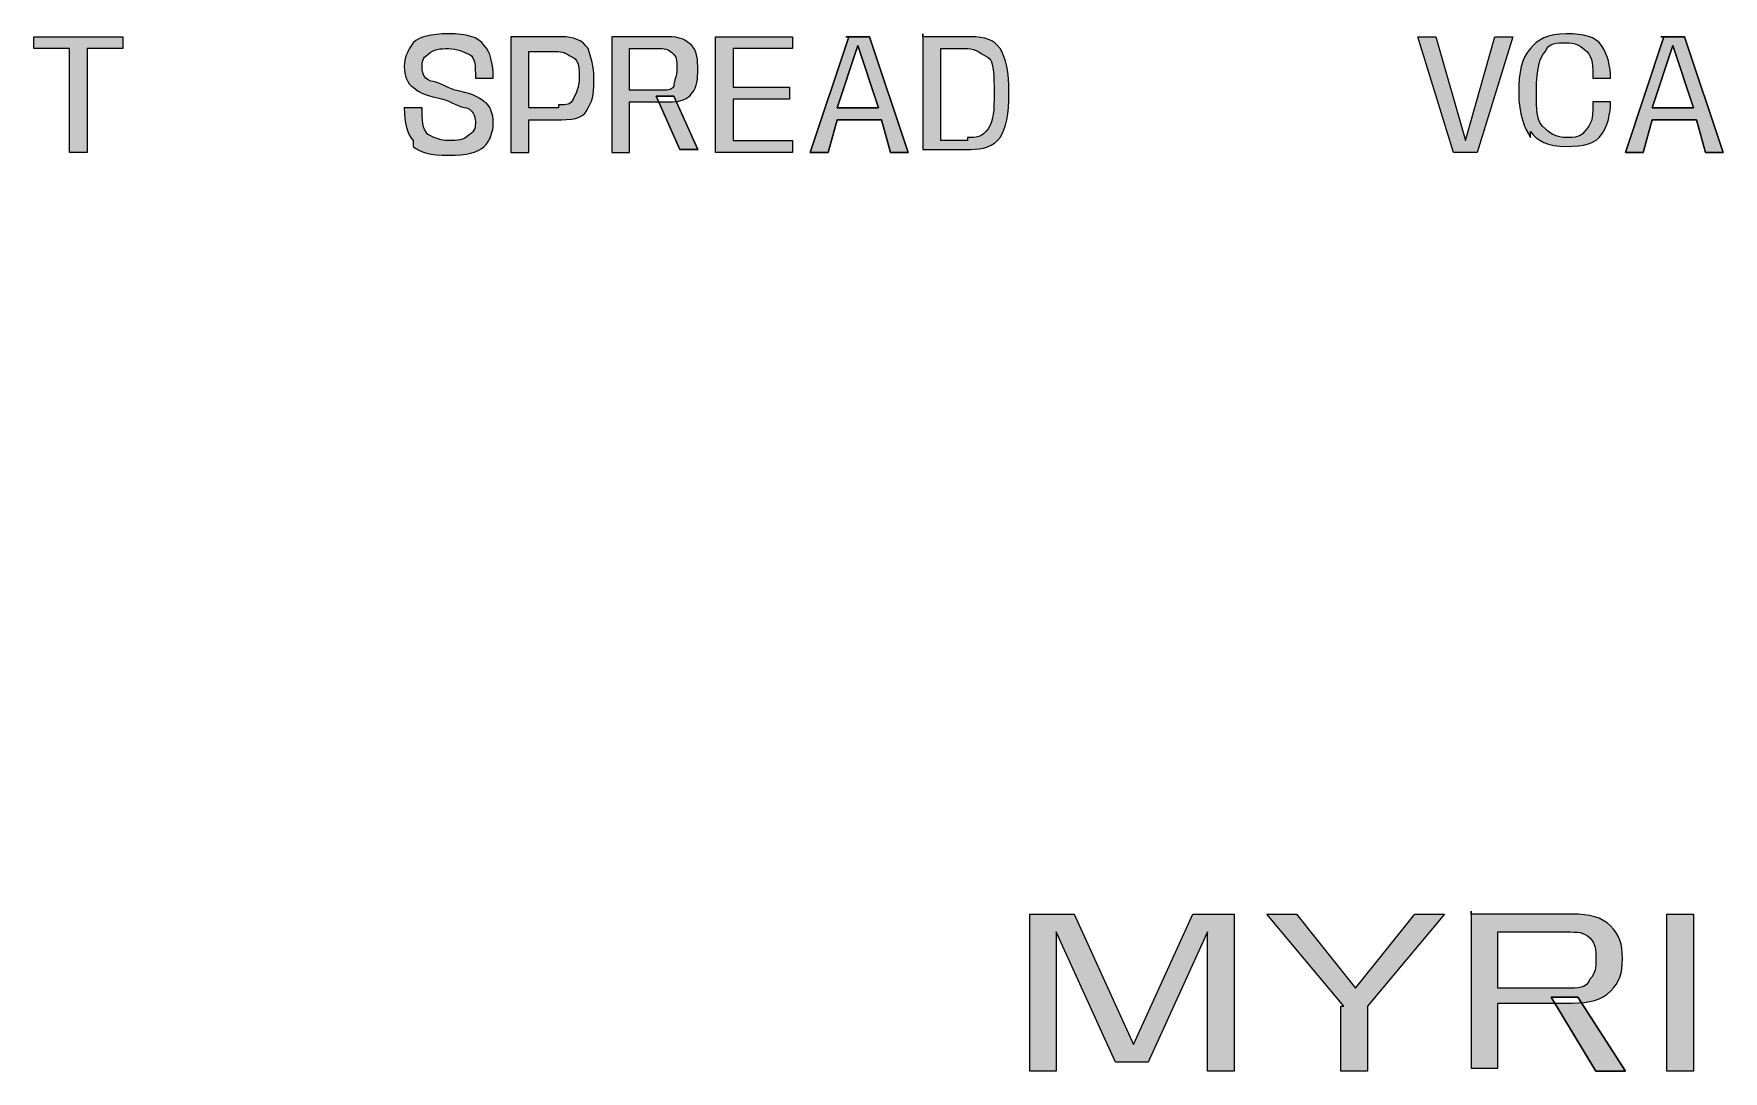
# Model space of a CAD drawing. Header units: millimetres. Extents: x 138 to 215, y 117 to 238.
# Drawn here: x 158.14 to 178.25, y 116.69 to 129.04 of the extents above; entities that cross this region are included whole.
import ezdxf

# ---------------------------------------------------------------- set-up
doc = ezdxf.new("R2010")
doc.units = ezdxf.units.MM
doc.header["$MEASUREMENT"] = 0
doc.layers.add('pink', color=7, linetype='Continuous', lineweight=0)

msp = doc.modelspace()

# ---------------------------------------------------------------- hatches: boundary and pattern name
at = {"layer": 'pink', "true_color": 0xf4a7b0, "transparency": 33554687}
h = msp.add_hatch(color=231, dxfattribs=at)
h.dxf.hatch_style = 2
h.paths.add_polyline_path([(158.565, 128.861), (158.141, 128.861), (158.141, 129.002), (159.2, 129.002), (159.2, 128.861), (158.776, 128.861), (158.776, 127.626), (158.565, 127.626)])
h = msp.add_hatch(color=231, dxfattribs=at)
h.dxf.hatch_style = 2
edge = h.paths.add_edge_path()
edge.add_spline(control_points=[(162.657, 127.767), (162.586, 127.838), (162.551, 127.979), (162.551, 128.155), (162.551, 128.155), (162.763, 128.155), (162.763, 128.155), (162.763, 128.014), (162.763, 127.908), (162.833, 127.838), (162.904, 127.803), (162.975, 127.767), (163.08, 127.767), (163.186, 127.767), (163.257, 127.767), (163.327, 127.838), (163.398, 127.873), (163.398, 127.944), (163.398, 127.979), (163.398, 128.014), (163.398, 128.12), (163.292, 128.155), (163.221, 128.155), (163.116, 128.226), (163.01, 128.261), (162.833, 128.296), (162.728, 128.332), (162.657, 128.402), (162.586, 128.438), (162.551, 128.543), (162.551, 128.649), (162.551, 128.755), (162.586, 128.826), (162.657, 128.931), (162.728, 129.002), (162.869, 129.037), (163.08, 129.037), (163.292, 129.037), (163.433, 129.002), (163.504, 128.896), (163.574, 128.826), (163.61, 128.685), (163.61, 128.508), (163.61, 128.508), (163.398, 128.508), (163.398, 128.508), (163.398, 128.649), (163.398, 128.755), (163.327, 128.79), (163.257, 128.826), (163.186, 128.861), (163.08, 128.861), (162.975, 128.861), (162.904, 128.861), (162.833, 128.79), (162.763, 128.755), (162.763, 128.685), (162.763, 128.649), (162.763, 128.614), (162.763, 128.508), (162.869, 128.473), (162.939, 128.473), (163.045, 128.402), (163.151, 128.367), (163.327, 128.332), (163.433, 128.296), (163.504, 128.226), (163.574, 128.191), (163.61, 128.085), (163.61, 127.979), (163.61, 127.873), (163.574, 127.767), (163.504, 127.697), (163.433, 127.626), (163.292, 127.591), (163.08, 127.591), (162.869, 127.591), (162.728, 127.626), (162.657, 127.697), (162.657, 127.697), (162.657, 127.767), (162.657, 127.767)], knot_values=[0, 0, 0, 0, 1, 1, 1, 2, 2, 2, 3, 3, 3, 4, 4, 4, 5, 5, 5, 6, 6, 6, 7, 7, 7, 8, 8, 8, 9, 9, 9, 10, 10, 10, 11, 11, 11, 12, 12, 12, 13, 13, 13, 14, 14, 14, 15, 15, 15, 16, 16, 16, 17, 17, 17, 18, 18, 18, 19, 19, 19, 20, 20, 20, 21, 21, 21, 22, 22, 22, 23, 23, 23, 24, 24, 24, 25, 25, 25, 26, 26, 26, 27, 27, 27, 27], degree=3, periodic=0)
h = msp.add_hatch(color=231, dxfattribs=at)
h.dxf.hatch_style = 2
edge = h.paths.add_edge_path()
edge.add_spline(control_points=[(164.386, 128.191), (164.491, 128.191), (164.527, 128.191), (164.562, 128.261), (164.597, 128.332), (164.633, 128.402), (164.633, 128.508), (164.633, 128.614), (164.633, 128.72), (164.562, 128.755), (164.491, 128.79), (164.456, 128.826), (164.386, 128.826), (164.386, 128.826), (164.033, 128.826), (164.033, 128.826), (164.033, 128.826), (164.033, 128.155), (164.033, 128.155), (164.033, 128.155), (164.386, 128.155), (164.386, 128.155), (164.386, 128.155), (164.386, 128.191), (164.386, 128.191), (164.386, 128.191), (164.386, 128.191), (164.386, 128.191)], knot_values=[0, 0, 0, 0, 1, 1, 1, 2, 2, 2, 3, 3, 3, 4, 4, 4, 5, 5, 5, 6, 6, 6, 7, 7, 7, 8, 8, 8, 9, 9, 9, 9], degree=3, periodic=0)
edge = h.paths.add_edge_path()
edge.add_spline(control_points=[(163.821, 129.002), (163.821, 129.002), (164.421, 129.002), (164.421, 129.002), (164.562, 129.002), (164.668, 128.967), (164.738, 128.861), (164.774, 128.755), (164.809, 128.649), (164.809, 128.508), (164.809, 128.367), (164.809, 128.261), (164.738, 128.155), (164.703, 128.05), (164.597, 128.014), (164.421, 128.014), (164.421, 128.014), (164.033, 128.014), (164.033, 128.014), (164.033, 128.014), (164.033, 127.626), (164.033, 127.626), (164.033, 127.626), (163.821, 127.626), (163.821, 127.626), (163.821, 127.626), (163.821, 129.002), (163.821, 129.002)], knot_values=[0, 0, 0, 0, 1, 1, 1, 2, 2, 2, 3, 3, 3, 4, 4, 4, 5, 5, 5, 6, 6, 6, 7, 7, 7, 8, 8, 8, 9, 9, 9, 9], degree=3, periodic=0)
edge.add_line((163.821, 129.002), (163.821, 129.002))
h = msp.add_hatch(color=231, dxfattribs=at)
h.dxf.hatch_style = 2
edge = h.paths.add_edge_path()
edge.add_spline(control_points=[(165.55, 128.296), (165.55, 128.296), (165.761, 128.296), (165.761, 128.296), (165.761, 128.296), (166.044, 127.661), (166.044, 127.661), (166.044, 127.661), (165.832, 127.661), (165.832, 127.661), (165.832, 127.661), (165.55, 128.296), (165.55, 128.296), (165.55, 128.296), (165.55, 128.296), (165.55, 128.296)], knot_values=[0, 0, 0, 0, 1, 1, 1, 2, 2, 2, 3, 3, 3, 4, 4, 4, 5, 5, 5, 5], degree=3, periodic=0)
edge = h.paths.add_edge_path()
edge.add_spline(control_points=[(165.62, 128.367), (165.691, 128.367), (165.761, 128.367), (165.761, 128.438), (165.761, 128.473), (165.797, 128.543), (165.797, 128.614), (165.797, 128.685), (165.797, 128.755), (165.761, 128.79), (165.726, 128.826), (165.691, 128.861), (165.62, 128.861), (165.62, 128.861), (165.232, 128.861), (165.232, 128.861), (165.232, 128.861), (165.232, 128.367), (165.232, 128.367), (165.232, 128.367), (165.62, 128.367), (165.62, 128.367), (165.62, 128.367), (165.62, 128.367), (165.62, 128.367), (165.62, 128.367), (165.62, 128.367), (165.62, 128.367)], knot_values=[0, 0, 0, 0, 1, 1, 1, 2, 2, 2, 3, 3, 3, 4, 4, 4, 5, 5, 5, 6, 6, 6, 7, 7, 7, 8, 8, 8, 9, 9, 9, 9], degree=3, periodic=0)
edge.add_line((165.62, 128.367), (165.62, 128.367))
edge = h.paths.add_edge_path()
edge.add_spline(control_points=[(165.021, 129.002), (165.021, 129.002), (165.691, 129.002), (165.691, 129.002), (165.832, 129.002), (165.903, 128.967), (165.973, 128.896), (166.044, 128.826), (166.044, 128.72), (166.044, 128.614), (166.044, 128.508), (166.044, 128.402), (165.973, 128.332), (165.938, 128.261), (165.832, 128.226), (165.691, 128.226), (165.691, 128.226), (165.232, 128.226), (165.232, 128.226), (165.232, 128.226), (165.232, 127.626), (165.232, 127.626), (165.232, 127.626), (165.021, 127.626), (165.021, 127.626), (165.021, 127.626), (165.021, 129.002), (165.021, 129.002), (165.021, 129.002), (165.021, 129.002), (165.021, 129.002)], knot_values=[0, 0, 0, 0, 1, 1, 1, 2, 2, 2, 3, 3, 3, 4, 4, 4, 5, 5, 5, 6, 6, 6, 7, 7, 7, 8, 8, 8, 9, 9, 9, 10, 10, 10, 10], degree=3, periodic=0)
edge.add_line((165.021, 129.002), (165.021, 129.002))
h = msp.add_hatch(color=231, dxfattribs=at)
h.dxf.hatch_style = 2
h.paths.add_polyline_path([(166.255, 129.002), (167.173, 129.002), (167.173, 128.861), (166.467, 128.861), (166.467, 128.402), (167.137, 128.402), (167.137, 128.261), (166.467, 128.261), (166.467, 127.767), (167.173, 127.767), (167.173, 127.626), (166.255, 127.626), (166.255, 129.002)])
h = msp.add_hatch(color=231, dxfattribs=at)
h.dxf.hatch_style = 2
edge = h.paths.add_edge_path()
edge.add_spline(control_points=[(168.196, 128.155), (168.196, 128.155), (167.949, 128.896), (167.949, 128.896), (167.949, 128.896), (167.949, 128.896), (167.949, 128.896), (167.949, 128.896), (167.702, 128.155), (167.702, 128.155), (167.702, 128.155), (168.16, 128.155), (168.16, 128.155), (168.16, 128.155), (168.196, 128.155), (168.196, 128.155), (168.196, 128.155), (168.196, 128.155), (168.196, 128.155)], knot_values=[0, 0, 0, 0, 1, 1, 1, 2, 2, 2, 3, 3, 3, 4, 4, 4, 5, 5, 5, 6, 6, 6, 6], degree=3, periodic=0)
edge = h.paths.add_edge_path()
edge.add_spline(control_points=[(167.808, 129.002), (167.808, 129.002), (168.09, 129.002), (168.09, 129.002), (168.09, 129.002), (168.548, 127.626), (168.548, 127.626), (168.548, 127.626), (168.337, 127.626), (168.337, 127.626), (168.337, 127.626), (168.231, 128.014), (168.231, 128.014), (168.231, 128.014), (167.702, 128.014), (167.702, 128.014), (167.702, 128.014), (167.596, 127.626), (167.596, 127.626), (167.596, 127.626), (167.384, 127.626), (167.384, 127.626), (167.384, 127.626), (167.843, 129.002), (167.843, 129.002), (167.843, 129.002), (167.808, 129.002), (167.808, 129.002)], knot_values=[0, 0, 0, 0, 1, 1, 1, 2, 2, 2, 3, 3, 3, 4, 4, 4, 5, 5, 5, 6, 6, 6, 7, 7, 7, 8, 8, 8, 9, 9, 9, 9], degree=3, periodic=0)
edge.add_line((167.808, 129.002), (167.808, 129.002))
h = msp.add_hatch(color=231, dxfattribs=at)
h.dxf.hatch_style = 2
edge = h.paths.add_edge_path()
edge.add_spline(control_points=[(169.254, 127.803), (169.36, 127.803), (169.43, 127.803), (169.501, 127.908), (169.571, 128.014), (169.571, 128.12), (169.571, 128.332), (169.571, 128.543), (169.571, 128.72), (169.501, 128.755), (169.43, 128.79), (169.36, 128.861), (169.254, 128.861), (169.254, 128.861), (168.936, 128.861), (168.936, 128.861), (168.936, 128.861), (168.936, 127.767), (168.936, 127.767), (168.936, 127.767), (169.254, 127.767), (169.254, 127.767), (169.254, 127.767), (169.254, 127.803), (169.254, 127.803), (169.254, 127.803), (169.254, 127.803), (169.254, 127.803)], knot_values=[0, 0, 0, 0, 1, 1, 1, 2, 2, 2, 3, 3, 3, 4, 4, 4, 5, 5, 5, 6, 6, 6, 7, 7, 7, 8, 8, 8, 9, 9, 9, 9], degree=3, periodic=0)
edge = h.paths.add_edge_path()
edge.add_spline(control_points=[(168.725, 129.002), (168.725, 129.002), (169.289, 129.002), (169.289, 129.002), (169.466, 129.002), (169.571, 128.967), (169.642, 128.861), (169.713, 128.755), (169.748, 128.579), (169.748, 128.332), (169.748, 128.085), (169.713, 127.908), (169.642, 127.803), (169.571, 127.697), (169.43, 127.661), (169.289, 127.661), (169.289, 127.661), (168.725, 127.661), (168.725, 127.661), (168.725, 127.661), (168.725, 129.037), (168.725, 129.037), (168.725, 129.037), (168.725, 129.002), (168.725, 129.002)], knot_values=[0, 0, 0, 0, 1, 1, 1, 2, 2, 2, 3, 3, 3, 4, 4, 4, 5, 5, 5, 6, 6, 6, 7, 7, 7, 8, 8, 8, 8], degree=3, periodic=0)
edge.add_line((168.725, 129.002), (168.725, 129.002))
h = msp.add_hatch(color=231, dxfattribs=at)
h.dxf.hatch_style = 2
h.paths.add_polyline_path([(174.616, 129.002), (174.828, 129.002), (175.181, 127.767), (175.533, 129.002), (175.745, 129.002), (175.322, 127.626), (175.04, 127.626)])
h = msp.add_hatch(color=231, dxfattribs=at)
h.dxf.hatch_style = 2
edge = h.paths.add_edge_path()
edge.add_spline(control_points=[(175.957, 127.803), (175.886, 127.908), (175.816, 128.085), (175.816, 128.332), (175.816, 128.579), (175.851, 128.755), (175.957, 128.861), (176.027, 128.967), (176.168, 129.037), (176.38, 129.037), (176.592, 129.037), (176.733, 129.002), (176.803, 128.896), (176.874, 128.79), (176.909, 128.649), (176.909, 128.508), (176.909, 128.508), (176.698, 128.508), (176.698, 128.508), (176.698, 128.649), (176.698, 128.755), (176.627, 128.826), (176.556, 128.896), (176.486, 128.931), (176.38, 128.931), (176.274, 128.931), (176.168, 128.931), (176.133, 128.826), (176.063, 128.755), (176.027, 128.614), (176.027, 128.367), (176.027, 128.12), (176.027, 127.979), (176.133, 127.908), (176.204, 127.838), (176.274, 127.803), (176.38, 127.803), (176.486, 127.803), (176.556, 127.803), (176.627, 127.908), (176.698, 127.979), (176.698, 128.085), (176.698, 128.226), (176.698, 128.226), (176.909, 128.226), (176.909, 128.226), (176.909, 128.085), (176.874, 127.944), (176.803, 127.838), (176.733, 127.732), (176.592, 127.697), (176.38, 127.697), (176.168, 127.697), (176.027, 127.767), (175.957, 127.873), (175.957, 127.873), (175.957, 127.803), (175.957, 127.803)], knot_values=[0, 0, 0, 0, 1, 1, 1, 2, 2, 2, 3, 3, 3, 4, 4, 4, 5, 5, 5, 6, 6, 6, 7, 7, 7, 8, 8, 8, 9, 9, 9, 10, 10, 10, 11, 11, 11, 12, 12, 12, 13, 13, 13, 14, 14, 14, 15, 15, 15, 16, 16, 16, 17, 17, 17, 18, 18, 18, 19, 19, 19, 19], degree=3, periodic=0)
h = msp.add_hatch(color=231, dxfattribs=at)
h.dxf.hatch_style = 2
edge = h.paths.add_edge_path()
edge.add_spline(control_points=[(177.897, 128.155), (177.897, 128.155), (177.65, 128.896), (177.65, 128.896), (177.65, 128.896), (177.65, 128.896), (177.65, 128.896), (177.65, 128.896), (177.403, 128.155), (177.403, 128.155), (177.403, 128.155), (177.862, 128.155), (177.862, 128.155), (177.862, 128.155), (177.897, 128.155), (177.897, 128.155), (177.897, 128.155), (177.897, 128.155), (177.897, 128.155)], knot_values=[0, 0, 0, 0, 1, 1, 1, 2, 2, 2, 3, 3, 3, 4, 4, 4, 5, 5, 5, 6, 6, 6, 6], degree=3, periodic=0)
edge = h.paths.add_edge_path()
edge.add_spline(control_points=[(177.509, 129.002), (177.509, 129.002), (177.791, 129.002), (177.791, 129.002), (177.791, 129.002), (178.25, 127.626), (178.25, 127.626), (178.25, 127.626), (178.038, 127.626), (178.038, 127.626), (178.038, 127.626), (177.932, 128.014), (177.932, 128.014), (177.932, 128.014), (177.403, 128.014), (177.403, 128.014), (177.403, 128.014), (177.297, 127.626), (177.297, 127.626), (177.297, 127.626), (177.086, 127.626), (177.086, 127.626), (177.086, 127.626), (177.544, 129.002), (177.544, 129.002), (177.544, 129.002), (177.509, 129.002), (177.509, 129.002)], knot_values=[0, 0, 0, 0, 1, 1, 1, 2, 2, 2, 3, 3, 3, 4, 4, 4, 5, 5, 5, 6, 6, 6, 7, 7, 7, 8, 8, 8, 9, 9, 9, 9], degree=3, periodic=0)
edge.add_line((177.509, 129.002), (177.509, 129.002))
h = msp.add_hatch(color=231, dxfattribs=at)
h.dxf.hatch_style = 2
h.paths.add_polyline_path([(170.03, 118.56), (170.524, 118.56), (171.23, 117.008), (171.935, 118.56), (172.429, 118.56), (172.429, 116.69), (172.111, 116.69), (172.111, 118.348), (171.406, 116.796), (171.018, 116.796), (170.312, 118.348), (170.312, 116.69), (169.995, 116.69), (169.995, 118.56)])
h = msp.add_hatch(color=231, dxfattribs=at)
h.dxf.hatch_style = 2
h.paths.add_polyline_path([(173.734, 117.466), (172.817, 118.56), (173.17, 118.56), (173.875, 117.678), (174.581, 118.56), (174.934, 118.56), (174.016, 117.466), (174.016, 116.69), (173.699, 116.69), (173.699, 117.466)])
h = msp.add_hatch(color=231, dxfattribs=at)
h.dxf.hatch_style = 2
edge = h.paths.add_edge_path()
edge.add_spline(control_points=[(176.204, 117.572), (176.204, 117.572), (176.521, 117.572), (176.521, 117.572), (176.521, 117.572), (177.086, 116.69), (177.086, 116.69), (177.086, 116.69), (176.733, 116.69), (176.733, 116.69), (176.733, 116.69), (176.204, 117.572), (176.204, 117.572), (176.204, 117.572), (176.204, 117.572), (176.204, 117.572)], knot_values=[0, 0, 0, 0, 1, 1, 1, 2, 2, 2, 3, 3, 3, 4, 4, 4, 5, 5, 5, 5], degree=3, periodic=0)
edge = h.paths.add_edge_path()
edge.add_spline(control_points=[(176.38, 117.678), (176.521, 117.678), (176.627, 117.678), (176.662, 117.784), (176.733, 117.854), (176.733, 117.925), (176.733, 118.031), (176.733, 118.136), (176.733, 118.207), (176.662, 118.278), (176.592, 118.348), (176.521, 118.348), (176.38, 118.348), (176.38, 118.348), (175.569, 118.348), (175.569, 118.348), (175.569, 118.348), (175.569, 117.678), (175.569, 117.678), (175.569, 117.678), (176.38, 117.678), (176.38, 117.678), (176.38, 117.678), (176.38, 117.678), (176.38, 117.678), (176.38, 117.678), (176.38, 117.678), (176.38, 117.678)], knot_values=[0, 0, 0, 0, 1, 1, 1, 2, 2, 2, 3, 3, 3, 4, 4, 4, 5, 5, 5, 6, 6, 6, 7, 7, 7, 8, 8, 8, 9, 9, 9, 9], degree=3, periodic=0)
edge.add_line((176.38, 117.678), (176.38, 117.678))
edge = h.paths.add_edge_path()
edge.add_spline(control_points=[(175.251, 118.56), (175.251, 118.56), (176.451, 118.56), (176.451, 118.56), (176.662, 118.56), (176.803, 118.525), (176.909, 118.419), (177.015, 118.313), (177.05, 118.207), (177.05, 118.031), (177.05, 117.854), (177.015, 117.748), (176.909, 117.643), (176.803, 117.537), (176.662, 117.501), (176.451, 117.501), (176.451, 117.501), (175.569, 117.501), (175.569, 117.501), (175.569, 117.501), (175.569, 116.725), (175.569, 116.725), (175.569, 116.725), (175.251, 116.725), (175.251, 116.725), (175.251, 116.725), (175.251, 118.595), (175.251, 118.595), (175.251, 118.595), (175.251, 118.56), (175.251, 118.56)], knot_values=[0, 0, 0, 0, 1, 1, 1, 2, 2, 2, 3, 3, 3, 4, 4, 4, 5, 5, 5, 6, 6, 6, 7, 7, 7, 8, 8, 8, 9, 9, 9, 10, 10, 10, 10], degree=3, periodic=0)
edge.add_line((175.251, 118.56), (175.251, 118.56))
h = msp.add_hatch(color=231, dxfattribs=at)
h.dxf.hatch_style = 2
h.paths.add_polyline_path([(177.58, 118.56), (177.897, 118.56), (177.897, 116.69), (177.58, 116.69)])

# ---------------------------------------------------------------- linework, layer by layer
at = {"layer": 'pink', "color": 18, "lineweight": 0, "true_color": 0x000000}
for points in [[(158.565, 128.861), (158.141, 128.861), (158.141, 129.002), (159.2, 129.002), (159.2, 128.861), (158.776, 128.861), (158.776, 127.626), (158.565, 127.626)], [(158.565, 128.861), (158.141, 128.861), (158.141, 129.002), (159.2, 129.002), (159.2, 128.861), (158.776, 128.861), (158.776, 127.626), (158.565, 127.626)], [(166.255, 129.002), (167.173, 129.002), (167.173, 128.861), (166.467, 128.861), (166.467, 128.402), (167.137, 128.402), (167.137, 128.261), (166.467, 128.261), (166.467, 127.767), (167.173, 127.767), (167.173, 127.626), (166.255, 127.626), (166.255, 129.002)], [(166.255, 129.002), (167.173, 129.002), (167.173, 128.861), (166.467, 128.861), (166.467, 128.402), (167.137, 128.402), (167.137, 128.261), (166.467, 128.261), (166.467, 127.767), (167.173, 127.767), (167.173, 127.626), (166.255, 127.626), (166.255, 129.002)], [(167.808, 129.002), (168.09, 129.002), (168.548, 127.626), (168.337, 127.626), (168.231, 128.014), (167.702, 128.014), (167.596, 127.626), (167.384, 127.626), (167.843, 129.002)], [(167.808, 129.002), (168.09, 129.002), (168.548, 127.626), (168.337, 127.626), (168.231, 128.014), (167.702, 128.014), (167.596, 127.626), (167.384, 127.626), (167.843, 129.002)], [(168.196, 128.155), (167.949, 128.896), (167.949, 128.896), (167.702, 128.155), (168.16, 128.155)], [(168.196, 128.155), (167.949, 128.896), (167.949, 128.896), (167.702, 128.155), (168.16, 128.155)], [(174.616, 129.002), (174.828, 129.002), (175.181, 127.767), (175.181, 127.767), (175.533, 129.002), (175.745, 129.002), (175.322, 127.626), (175.04, 127.626)], [(174.616, 129.002), (174.828, 129.002), (175.181, 127.767), (175.181, 127.767), (175.533, 129.002), (175.745, 129.002), (175.322, 127.626), (175.04, 127.626)], [(177.509, 129.002), (177.791, 129.002), (178.25, 127.626), (178.038, 127.626), (177.932, 128.014), (177.403, 128.014), (177.297, 127.626), (177.086, 127.626), (177.544, 129.002)], [(177.509, 129.002), (177.791, 129.002), (178.25, 127.626), (178.038, 127.626), (177.932, 128.014), (177.403, 128.014), (177.297, 127.626), (177.086, 127.626), (177.544, 129.002)], [(177.897, 128.155), (177.65, 128.896), (177.65, 128.896), (177.403, 128.155), (177.862, 128.155)], [(177.897, 128.155), (177.65, 128.896), (177.65, 128.896), (177.403, 128.155), (177.862, 128.155)], [(165.55, 128.296), (165.761, 128.296), (166.044, 127.661), (165.832, 127.661)], [(165.55, 128.296), (165.761, 128.296), (166.044, 127.661), (165.832, 127.661)], [(170.03, 118.56), (170.524, 118.56), (171.23, 117.008), (171.23, 117.008), (171.935, 118.56), (172.429, 118.56), (172.429, 116.69), (172.111, 116.69), (172.111, 118.348), (172.111, 118.348), (171.406, 116.796), (171.018, 116.796), (170.312, 118.348), (170.312, 118.348), (170.312, 116.69), (169.995, 116.69), (169.995, 118.56)], [(170.03, 118.56), (170.524, 118.56), (171.23, 117.008), (171.23, 117.008), (171.935, 118.56), (172.429, 118.56), (172.429, 116.69), (172.111, 116.69), (172.111, 118.348), (172.111, 118.348), (171.406, 116.796), (171.018, 116.796), (170.312, 118.348), (170.312, 118.348), (170.312, 116.69), (169.995, 116.69), (169.995, 118.56)], [(173.734, 117.466), (172.817, 118.56), (173.17, 118.56), (173.875, 117.678), (173.875, 117.678), (174.581, 118.56), (174.934, 118.56), (174.016, 117.466), (174.016, 116.69), (173.699, 116.69), (173.699, 117.466)], [(173.734, 117.466), (172.817, 118.56), (173.17, 118.56), (173.875, 117.678), (173.875, 117.678), (174.581, 118.56), (174.934, 118.56), (174.016, 117.466), (174.016, 116.69), (173.699, 116.69), (173.699, 117.466)], [(177.58, 118.56), (177.897, 118.56), (177.897, 116.69), (177.58, 116.69)], [(177.58, 118.56), (177.897, 118.56), (177.897, 116.69), (177.58, 116.69)], [(176.204, 117.572), (176.521, 117.572), (177.086, 116.69), (176.733, 116.69)], [(176.204, 117.572), (176.521, 117.572), (177.086, 116.69), (176.733, 116.69)]]:
    msp.add_lwpolyline(points, close=True, dxfattribs=at)
at = {"layer": 'pink'}
for points in [[(158.565, 128.861), (158.141, 128.861), (158.141, 129.002), (159.2, 129.002), (159.2, 128.861), (158.776, 128.861), (158.776, 127.626), (158.565, 127.626)], [(166.255, 129.002), (167.173, 129.002), (167.173, 128.861), (166.467, 128.861), (166.467, 128.402), (167.137, 128.402), (167.137, 128.261), (166.467, 128.261), (166.467, 127.767), (167.173, 127.767), (167.173, 127.626), (166.255, 127.626), (166.255, 129.002)], [(174.616, 129.002), (174.828, 129.002), (175.181, 127.767), (175.533, 129.002), (175.745, 129.002), (175.322, 127.626), (175.04, 127.626)], [(170.03, 118.56), (170.524, 118.56), (171.23, 117.008), (171.935, 118.56), (172.429, 118.56), (172.429, 116.69), (172.111, 116.69), (172.111, 118.348), (171.406, 116.796), (171.018, 116.796), (170.312, 118.348), (170.312, 116.69), (169.995, 116.69), (169.995, 118.56)], [(173.734, 117.466), (172.817, 118.56), (173.17, 118.56), (173.875, 117.678), (174.581, 118.56), (174.934, 118.56), (174.016, 117.466), (174.016, 116.69), (173.699, 116.69), (173.699, 117.466)], [(177.58, 118.56), (177.897, 118.56), (177.897, 116.69), (177.58, 116.69)]]:
    msp.add_lwpolyline(points, close=True, dxfattribs=at)
at = {"layer": 'pink', "color": 18, "lineweight": 0, "true_color": 0x000000}
for points, knots in [([(162.657, 127.767), (162.586, 127.838), (162.551, 127.979), (162.551, 128.155), (162.551, 128.155), (162.763, 128.155), (162.763, 128.155), (162.763, 128.014), (162.763, 127.908), (162.833, 127.838), (162.904, 127.803), (162.975, 127.767), (163.08, 127.767), (163.186, 127.767), (163.257, 127.767), (163.327, 127.838), (163.398, 127.873), (163.398, 127.944), (163.398, 127.979), (163.398, 128.014), (163.398, 128.12), (163.292, 128.155), (163.221, 128.155), (163.116, 128.226), (163.01, 128.261), (162.833, 128.296), (162.728, 128.332), (162.657, 128.402), (162.586, 128.438), (162.551, 128.543), (162.551, 128.649), (162.551, 128.755), (162.586, 128.826), (162.657, 128.931), (162.728, 129.002), (162.869, 129.037), (163.08, 129.037), (163.292, 129.037), (163.433, 129.002), (163.504, 128.896), (163.574, 128.826), (163.61, 128.685), (163.61, 128.508), (163.61, 128.508), (163.398, 128.508), (163.398, 128.508), (163.398, 128.649), (163.398, 128.755), (163.327, 128.79), (163.257, 128.826), (163.186, 128.861), (163.08, 128.861), (162.975, 128.861), (162.904, 128.861), (162.833, 128.79), (162.763, 128.755), (162.763, 128.685), (162.763, 128.649), (162.763, 128.614), (162.763, 128.508), (162.869, 128.473), (162.939, 128.473), (163.045, 128.402), (163.151, 128.367), (163.327, 128.332), (163.433, 128.296), (163.504, 128.226), (163.574, 128.191), (163.61, 128.085), (163.61, 127.979), (163.61, 127.873), (163.574, 127.767), (163.504, 127.697), (163.433, 127.626), (163.292, 127.591), (163.08, 127.591), (162.869, 127.591), (162.728, 127.626), (162.657, 127.697), (162.657, 127.697), (162.657, 127.767), (162.657, 127.767)], [0, 0, 0, 0, 1, 1, 1, 2, 2, 2, 3, 3, 3, 4, 4, 4, 5, 5, 5, 6, 6, 6, 7, 7, 7, 8, 8, 8, 9, 9, 9, 10, 10, 10, 11, 11, 11, 12, 12, 12, 13, 13, 13, 14, 14, 14, 15, 15, 15, 16, 16, 16, 17, 17, 17, 18, 18, 18, 19, 19, 19, 20, 20, 20, 21, 21, 21, 22, 22, 22, 23, 23, 23, 24, 24, 24, 25, 25, 25, 26, 26, 26, 27, 27, 27, 27]), ([(162.657, 127.767), (162.586, 127.838), (162.551, 127.979), (162.551, 128.155), (162.551, 128.155), (162.763, 128.155), (162.763, 128.155), (162.763, 128.014), (162.763, 127.908), (162.833, 127.838), (162.904, 127.803), (162.975, 127.767), (163.08, 127.767), (163.186, 127.767), (163.257, 127.767), (163.327, 127.838), (163.398, 127.873), (163.398, 127.944), (163.398, 127.979), (163.398, 128.014), (163.398, 128.12), (163.292, 128.155), (163.221, 128.155), (163.116, 128.226), (163.01, 128.261), (162.833, 128.296), (162.728, 128.332), (162.657, 128.402), (162.586, 128.438), (162.551, 128.543), (162.551, 128.649), (162.551, 128.755), (162.586, 128.826), (162.657, 128.931), (162.728, 129.002), (162.869, 129.037), (163.08, 129.037), (163.292, 129.037), (163.433, 129.002), (163.504, 128.896), (163.574, 128.826), (163.61, 128.685), (163.61, 128.508), (163.61, 128.508), (163.398, 128.508), (163.398, 128.508), (163.398, 128.649), (163.398, 128.755), (163.327, 128.79), (163.257, 128.826), (163.186, 128.861), (163.08, 128.861), (162.975, 128.861), (162.904, 128.861), (162.833, 128.79), (162.763, 128.755), (162.763, 128.685), (162.763, 128.649), (162.763, 128.614), (162.763, 128.508), (162.869, 128.473), (162.939, 128.473), (163.045, 128.402), (163.151, 128.367), (163.327, 128.332), (163.433, 128.296), (163.504, 128.226), (163.574, 128.191), (163.61, 128.085), (163.61, 127.979), (163.61, 127.873), (163.574, 127.767), (163.504, 127.697), (163.433, 127.626), (163.292, 127.591), (163.08, 127.591), (162.869, 127.591), (162.728, 127.626), (162.657, 127.697), (162.657, 127.697), (162.657, 127.767), (162.657, 127.767)], [0, 0, 0, 0, 1, 1, 1, 2, 2, 2, 3, 3, 3, 4, 4, 4, 5, 5, 5, 6, 6, 6, 7, 7, 7, 8, 8, 8, 9, 9, 9, 10, 10, 10, 11, 11, 11, 12, 12, 12, 13, 13, 13, 14, 14, 14, 15, 15, 15, 16, 16, 16, 17, 17, 17, 18, 18, 18, 19, 19, 19, 20, 20, 20, 21, 21, 21, 22, 22, 22, 23, 23, 23, 24, 24, 24, 25, 25, 25, 26, 26, 26, 27, 27, 27, 27]), ([(163.821, 129.002), (163.821, 129.002), (164.421, 129.002), (164.421, 129.002), (164.562, 129.002), (164.668, 128.967), (164.738, 128.861), (164.774, 128.755), (164.809, 128.649), (164.809, 128.508), (164.809, 128.367), (164.809, 128.261), (164.738, 128.155), (164.703, 128.05), (164.597, 128.014), (164.421, 128.014), (164.421, 128.014), (164.033, 128.014), (164.033, 128.014), (164.033, 128.014), (164.033, 127.626), (164.033, 127.626), (164.033, 127.626), (163.821, 127.626), (163.821, 127.626), (163.821, 127.626), (163.821, 129.002), (163.821, 129.002)], [0, 0, 0, 0, 1, 1, 1, 2, 2, 2, 3, 3, 3, 4, 4, 4, 5, 5, 5, 6, 6, 6, 7, 7, 7, 8, 8, 8, 9, 9, 9, 9]), ([(163.821, 129.002), (163.821, 129.002), (164.421, 129.002), (164.421, 129.002), (164.562, 129.002), (164.668, 128.967), (164.738, 128.861), (164.774, 128.755), (164.809, 128.649), (164.809, 128.508), (164.809, 128.367), (164.809, 128.261), (164.738, 128.155), (164.703, 128.05), (164.597, 128.014), (164.421, 128.014), (164.421, 128.014), (164.033, 128.014), (164.033, 128.014), (164.033, 128.014), (164.033, 127.626), (164.033, 127.626), (164.033, 127.626), (163.821, 127.626), (163.821, 127.626), (163.821, 127.626), (163.821, 129.002), (163.821, 129.002)], [0, 0, 0, 0, 1, 1, 1, 2, 2, 2, 3, 3, 3, 4, 4, 4, 5, 5, 5, 6, 6, 6, 7, 7, 7, 8, 8, 8, 9, 9, 9, 9]), ([(165.021, 129.002), (165.021, 129.002), (165.691, 129.002), (165.691, 129.002), (165.832, 129.002), (165.903, 128.967), (165.973, 128.896), (166.044, 128.826), (166.044, 128.72), (166.044, 128.614), (166.044, 128.508), (166.044, 128.402), (165.973, 128.332), (165.938, 128.261), (165.832, 128.226), (165.691, 128.226), (165.691, 128.226), (165.232, 128.226), (165.232, 128.226), (165.232, 128.226), (165.232, 127.626), (165.232, 127.626), (165.232, 127.626), (165.021, 127.626), (165.021, 127.626), (165.021, 127.626), (165.021, 129.002), (165.021, 129.002), (165.021, 129.002), (165.021, 129.002), (165.021, 129.002)], [0, 0, 0, 0, 1, 1, 1, 2, 2, 2, 3, 3, 3, 4, 4, 4, 5, 5, 5, 6, 6, 6, 7, 7, 7, 8, 8, 8, 9, 9, 9, 10, 10, 10, 10]), ([(165.021, 129.002), (165.021, 129.002), (165.691, 129.002), (165.691, 129.002), (165.832, 129.002), (165.903, 128.967), (165.973, 128.896), (166.044, 128.826), (166.044, 128.72), (166.044, 128.614), (166.044, 128.508), (166.044, 128.402), (165.973, 128.332), (165.938, 128.261), (165.832, 128.226), (165.691, 128.226), (165.691, 128.226), (165.232, 128.226), (165.232, 128.226), (165.232, 128.226), (165.232, 127.626), (165.232, 127.626), (165.232, 127.626), (165.021, 127.626), (165.021, 127.626), (165.021, 127.626), (165.021, 129.002), (165.021, 129.002), (165.021, 129.002), (165.021, 129.002), (165.021, 129.002)], [0, 0, 0, 0, 1, 1, 1, 2, 2, 2, 3, 3, 3, 4, 4, 4, 5, 5, 5, 6, 6, 6, 7, 7, 7, 8, 8, 8, 9, 9, 9, 10, 10, 10, 10]), ([(168.725, 129.002), (168.725, 129.002), (169.289, 129.002), (169.289, 129.002), (169.466, 129.002), (169.571, 128.967), (169.642, 128.861), (169.713, 128.755), (169.748, 128.579), (169.748, 128.332), (169.748, 128.085), (169.713, 127.908), (169.642, 127.803), (169.571, 127.697), (169.43, 127.661), (169.289, 127.661), (169.289, 127.661), (168.725, 127.661), (168.725, 127.661), (168.725, 127.661), (168.725, 129.037), (168.725, 129.037), (168.725, 129.037), (168.725, 129.002), (168.725, 129.002)], [0, 0, 0, 0, 1, 1, 1, 2, 2, 2, 3, 3, 3, 4, 4, 4, 5, 5, 5, 6, 6, 6, 7, 7, 7, 8, 8, 8, 8]), ([(168.725, 129.002), (168.725, 129.002), (169.289, 129.002), (169.289, 129.002), (169.466, 129.002), (169.571, 128.967), (169.642, 128.861), (169.713, 128.755), (169.748, 128.579), (169.748, 128.332), (169.748, 128.085), (169.713, 127.908), (169.642, 127.803), (169.571, 127.697), (169.43, 127.661), (169.289, 127.661), (169.289, 127.661), (168.725, 127.661), (168.725, 127.661), (168.725, 127.661), (168.725, 129.037), (168.725, 129.037), (168.725, 129.037), (168.725, 129.002), (168.725, 129.002)], [0, 0, 0, 0, 1, 1, 1, 2, 2, 2, 3, 3, 3, 4, 4, 4, 5, 5, 5, 6, 6, 6, 7, 7, 7, 8, 8, 8, 8]), ([(175.957, 127.803), (175.886, 127.908), (175.816, 128.085), (175.816, 128.332), (175.816, 128.579), (175.851, 128.755), (175.957, 128.861), (176.027, 128.967), (176.168, 129.037), (176.38, 129.037), (176.592, 129.037), (176.733, 129.002), (176.803, 128.896), (176.874, 128.79), (176.909, 128.649), (176.909, 128.508), (176.909, 128.508), (176.698, 128.508), (176.698, 128.508), (176.698, 128.649), (176.698, 128.755), (176.627, 128.826), (176.556, 128.896), (176.486, 128.931), (176.38, 128.931), (176.274, 128.931), (176.168, 128.931), (176.133, 128.826), (176.063, 128.755), (176.027, 128.614), (176.027, 128.367), (176.027, 128.12), (176.027, 127.979), (176.133, 127.908), (176.204, 127.838), (176.274, 127.803), (176.38, 127.803), (176.486, 127.803), (176.556, 127.803), (176.627, 127.908), (176.698, 127.979), (176.698, 128.085), (176.698, 128.226), (176.698, 128.226), (176.909, 128.226), (176.909, 128.226), (176.909, 128.085), (176.874, 127.944), (176.803, 127.838), (176.733, 127.732), (176.592, 127.697), (176.38, 127.697), (176.168, 127.697), (176.027, 127.767), (175.957, 127.873), (175.957, 127.873), (175.957, 127.803), (175.957, 127.803)], [0, 0, 0, 0, 1, 1, 1, 2, 2, 2, 3, 3, 3, 4, 4, 4, 5, 5, 5, 6, 6, 6, 7, 7, 7, 8, 8, 8, 9, 9, 9, 10, 10, 10, 11, 11, 11, 12, 12, 12, 13, 13, 13, 14, 14, 14, 15, 15, 15, 16, 16, 16, 17, 17, 17, 18, 18, 18, 19, 19, 19, 19]), ([(175.957, 127.803), (175.886, 127.908), (175.816, 128.085), (175.816, 128.332), (175.816, 128.579), (175.851, 128.755), (175.957, 128.861), (176.027, 128.967), (176.168, 129.037), (176.38, 129.037), (176.592, 129.037), (176.733, 129.002), (176.803, 128.896), (176.874, 128.79), (176.909, 128.649), (176.909, 128.508), (176.909, 128.508), (176.698, 128.508), (176.698, 128.508), (176.698, 128.649), (176.698, 128.755), (176.627, 128.826), (176.556, 128.896), (176.486, 128.931), (176.38, 128.931), (176.274, 128.931), (176.168, 128.931), (176.133, 128.826), (176.063, 128.755), (176.027, 128.614), (176.027, 128.367), (176.027, 128.12), (176.027, 127.979), (176.133, 127.908), (176.204, 127.838), (176.274, 127.803), (176.38, 127.803), (176.486, 127.803), (176.556, 127.803), (176.627, 127.908), (176.698, 127.979), (176.698, 128.085), (176.698, 128.226), (176.698, 128.226), (176.909, 128.226), (176.909, 128.226), (176.909, 128.085), (176.874, 127.944), (176.803, 127.838), (176.733, 127.732), (176.592, 127.697), (176.38, 127.697), (176.168, 127.697), (176.027, 127.767), (175.957, 127.873), (175.957, 127.873), (175.957, 127.803), (175.957, 127.803)], [0, 0, 0, 0, 1, 1, 1, 2, 2, 2, 3, 3, 3, 4, 4, 4, 5, 5, 5, 6, 6, 6, 7, 7, 7, 8, 8, 8, 9, 9, 9, 10, 10, 10, 11, 11, 11, 12, 12, 12, 13, 13, 13, 14, 14, 14, 15, 15, 15, 16, 16, 16, 17, 17, 17, 18, 18, 18, 19, 19, 19, 19]), ([(164.386, 128.191), (164.491, 128.191), (164.527, 128.191), (164.562, 128.261), (164.597, 128.332), (164.633, 128.402), (164.633, 128.508), (164.633, 128.614), (164.633, 128.72), (164.562, 128.755), (164.491, 128.79), (164.456, 128.826), (164.386, 128.826), (164.386, 128.826), (164.033, 128.826), (164.033, 128.826), (164.033, 128.826), (164.033, 128.155), (164.033, 128.155), (164.033, 128.155), (164.386, 128.155), (164.386, 128.155), (164.386, 128.155), (164.386, 128.191), (164.386, 128.191)], [0, 0, 0, 0, 1, 1, 1, 2, 2, 2, 3, 3, 3, 4, 4, 4, 5, 5, 5, 6, 6, 6, 7, 7, 7, 8, 8, 8, 8]), ([(164.386, 128.191), (164.491, 128.191), (164.527, 128.191), (164.562, 128.261), (164.597, 128.332), (164.633, 128.402), (164.633, 128.508), (164.633, 128.614), (164.633, 128.72), (164.562, 128.755), (164.491, 128.79), (164.456, 128.826), (164.386, 128.826), (164.386, 128.826), (164.033, 128.826), (164.033, 128.826), (164.033, 128.826), (164.033, 128.155), (164.033, 128.155), (164.033, 128.155), (164.386, 128.155), (164.386, 128.155), (164.386, 128.155), (164.386, 128.191), (164.386, 128.191)], [0, 0, 0, 0, 1, 1, 1, 2, 2, 2, 3, 3, 3, 4, 4, 4, 5, 5, 5, 6, 6, 6, 7, 7, 7, 8, 8, 8, 8]), ([(165.62, 128.367), (165.691, 128.367), (165.761, 128.367), (165.761, 128.438), (165.761, 128.473), (165.797, 128.543), (165.797, 128.614), (165.797, 128.685), (165.797, 128.755), (165.761, 128.79), (165.726, 128.826), (165.691, 128.861), (165.62, 128.861), (165.62, 128.861), (165.232, 128.861), (165.232, 128.861), (165.232, 128.861), (165.232, 128.367), (165.232, 128.367), (165.232, 128.367), (165.62, 128.367), (165.62, 128.367), (165.62, 128.367), (165.62, 128.367), (165.62, 128.367)], [0, 0, 0, 0, 1, 1, 1, 2, 2, 2, 3, 3, 3, 4, 4, 4, 5, 5, 5, 6, 6, 6, 7, 7, 7, 8, 8, 8, 8]), ([(165.62, 128.367), (165.691, 128.367), (165.761, 128.367), (165.761, 128.438), (165.761, 128.473), (165.797, 128.543), (165.797, 128.614), (165.797, 128.685), (165.797, 128.755), (165.761, 128.79), (165.726, 128.826), (165.691, 128.861), (165.62, 128.861), (165.62, 128.861), (165.232, 128.861), (165.232, 128.861), (165.232, 128.861), (165.232, 128.367), (165.232, 128.367), (165.232, 128.367), (165.62, 128.367), (165.62, 128.367), (165.62, 128.367), (165.62, 128.367), (165.62, 128.367)], [0, 0, 0, 0, 1, 1, 1, 2, 2, 2, 3, 3, 3, 4, 4, 4, 5, 5, 5, 6, 6, 6, 7, 7, 7, 8, 8, 8, 8]), ([(169.254, 127.803), (169.36, 127.803), (169.43, 127.803), (169.501, 127.908), (169.571, 128.014), (169.571, 128.12), (169.571, 128.332), (169.571, 128.543), (169.571, 128.72), (169.501, 128.755), (169.43, 128.79), (169.36, 128.861), (169.254, 128.861), (169.254, 128.861), (168.936, 128.861), (168.936, 128.861), (168.936, 128.861), (168.936, 127.767), (168.936, 127.767), (168.936, 127.767), (169.254, 127.767), (169.254, 127.767), (169.254, 127.767), (169.254, 127.803), (169.254, 127.803)], [0, 0, 0, 0, 1, 1, 1, 2, 2, 2, 3, 3, 3, 4, 4, 4, 5, 5, 5, 6, 6, 6, 7, 7, 7, 8, 8, 8, 8]), ([(169.254, 127.803), (169.36, 127.803), (169.43, 127.803), (169.501, 127.908), (169.571, 128.014), (169.571, 128.12), (169.571, 128.332), (169.571, 128.543), (169.571, 128.72), (169.501, 128.755), (169.43, 128.79), (169.36, 128.861), (169.254, 128.861), (169.254, 128.861), (168.936, 128.861), (168.936, 128.861), (168.936, 128.861), (168.936, 127.767), (168.936, 127.767), (168.936, 127.767), (169.254, 127.767), (169.254, 127.767), (169.254, 127.767), (169.254, 127.803), (169.254, 127.803)], [0, 0, 0, 0, 1, 1, 1, 2, 2, 2, 3, 3, 3, 4, 4, 4, 5, 5, 5, 6, 6, 6, 7, 7, 7, 8, 8, 8, 8]), ([(175.251, 118.56), (175.251, 118.56), (176.451, 118.56), (176.451, 118.56), (176.662, 118.56), (176.803, 118.525), (176.909, 118.419), (177.015, 118.313), (177.05, 118.207), (177.05, 118.031), (177.05, 117.854), (177.015, 117.748), (176.909, 117.643), (176.803, 117.537), (176.662, 117.501), (176.451, 117.501), (176.451, 117.501), (175.569, 117.501), (175.569, 117.501), (175.569, 117.501), (175.569, 116.725), (175.569, 116.725), (175.569, 116.725), (175.251, 116.725), (175.251, 116.725), (175.251, 116.725), (175.251, 118.595), (175.251, 118.595), (175.251, 118.595), (175.251, 118.56), (175.251, 118.56)], [0, 0, 0, 0, 1, 1, 1, 2, 2, 2, 3, 3, 3, 4, 4, 4, 5, 5, 5, 6, 6, 6, 7, 7, 7, 8, 8, 8, 9, 9, 9, 10, 10, 10, 10]), ([(175.251, 118.56), (175.251, 118.56), (176.451, 118.56), (176.451, 118.56), (176.662, 118.56), (176.803, 118.525), (176.909, 118.419), (177.015, 118.313), (177.05, 118.207), (177.05, 118.031), (177.05, 117.854), (177.015, 117.748), (176.909, 117.643), (176.803, 117.537), (176.662, 117.501), (176.451, 117.501), (176.451, 117.501), (175.569, 117.501), (175.569, 117.501), (175.569, 117.501), (175.569, 116.725), (175.569, 116.725), (175.569, 116.725), (175.251, 116.725), (175.251, 116.725), (175.251, 116.725), (175.251, 118.595), (175.251, 118.595), (175.251, 118.595), (175.251, 118.56), (175.251, 118.56)], [0, 0, 0, 0, 1, 1, 1, 2, 2, 2, 3, 3, 3, 4, 4, 4, 5, 5, 5, 6, 6, 6, 7, 7, 7, 8, 8, 8, 9, 9, 9, 10, 10, 10, 10]), ([(176.38, 117.678), (176.521, 117.678), (176.627, 117.678), (176.662, 117.784), (176.733, 117.854), (176.733, 117.925), (176.733, 118.031), (176.733, 118.136), (176.733, 118.207), (176.662, 118.278), (176.592, 118.348), (176.521, 118.348), (176.38, 118.348), (176.38, 118.348), (175.569, 118.348), (175.569, 118.348), (175.569, 118.348), (175.569, 117.678), (175.569, 117.678), (175.569, 117.678), (176.38, 117.678), (176.38, 117.678), (176.38, 117.678), (176.38, 117.678), (176.38, 117.678)], [0, 0, 0, 0, 1, 1, 1, 2, 2, 2, 3, 3, 3, 4, 4, 4, 5, 5, 5, 6, 6, 6, 7, 7, 7, 8, 8, 8, 8]), ([(176.38, 117.678), (176.521, 117.678), (176.627, 117.678), (176.662, 117.784), (176.733, 117.854), (176.733, 117.925), (176.733, 118.031), (176.733, 118.136), (176.733, 118.207), (176.662, 118.278), (176.592, 118.348), (176.521, 118.348), (176.38, 118.348), (176.38, 118.348), (175.569, 118.348), (175.569, 118.348), (175.569, 118.348), (175.569, 117.678), (175.569, 117.678), (175.569, 117.678), (176.38, 117.678), (176.38, 117.678), (176.38, 117.678), (176.38, 117.678), (176.38, 117.678)], [0, 0, 0, 0, 1, 1, 1, 2, 2, 2, 3, 3, 3, 4, 4, 4, 5, 5, 5, 6, 6, 6, 7, 7, 7, 8, 8, 8, 8])]:
    msp.add_open_spline(points, degree=3, knots=knots, dxfattribs=at)
at = {"layer": 'pink'}
for points, knots in [([(162.657, 127.767), (162.586, 127.838), (162.551, 127.979), (162.551, 128.155), (162.551, 128.155), (162.763, 128.155), (162.763, 128.155), (162.763, 128.014), (162.763, 127.908), (162.833, 127.838), (162.904, 127.803), (162.975, 127.767), (163.08, 127.767), (163.186, 127.767), (163.257, 127.767), (163.327, 127.838), (163.398, 127.873), (163.398, 127.944), (163.398, 127.979), (163.398, 128.014), (163.398, 128.12), (163.292, 128.155), (163.221, 128.155), (163.116, 128.226), (163.01, 128.261), (162.833, 128.296), (162.728, 128.332), (162.657, 128.402), (162.586, 128.438), (162.551, 128.543), (162.551, 128.649), (162.551, 128.755), (162.586, 128.826), (162.657, 128.931), (162.728, 129.002), (162.869, 129.037), (163.08, 129.037), (163.292, 129.037), (163.433, 129.002), (163.504, 128.896), (163.574, 128.826), (163.61, 128.685), (163.61, 128.508), (163.61, 128.508), (163.398, 128.508), (163.398, 128.508), (163.398, 128.649), (163.398, 128.755), (163.327, 128.79), (163.257, 128.826), (163.186, 128.861), (163.08, 128.861), (162.975, 128.861), (162.904, 128.861), (162.833, 128.79), (162.763, 128.755), (162.763, 128.685), (162.763, 128.649), (162.763, 128.614), (162.763, 128.508), (162.869, 128.473), (162.939, 128.473), (163.045, 128.402), (163.151, 128.367), (163.327, 128.332), (163.433, 128.296), (163.504, 128.226), (163.574, 128.191), (163.61, 128.085), (163.61, 127.979), (163.61, 127.873), (163.574, 127.767), (163.504, 127.697), (163.433, 127.626), (163.292, 127.591), (163.08, 127.591), (162.869, 127.591), (162.728, 127.626), (162.657, 127.697), (162.657, 127.697), (162.657, 127.767), (162.657, 127.767)], [0, 0, 0, 0, 1, 1, 1, 2, 2, 2, 3, 3, 3, 4, 4, 4, 5, 5, 5, 6, 6, 6, 7, 7, 7, 8, 8, 8, 9, 9, 9, 10, 10, 10, 11, 11, 11, 12, 12, 12, 13, 13, 13, 14, 14, 14, 15, 15, 15, 16, 16, 16, 17, 17, 17, 18, 18, 18, 19, 19, 19, 20, 20, 20, 21, 21, 21, 22, 22, 22, 23, 23, 23, 24, 24, 24, 25, 25, 25, 26, 26, 26, 27, 27, 27, 27]), ([(163.821, 129.002), (163.821, 129.002), (164.421, 129.002), (164.421, 129.002), (164.562, 129.002), (164.668, 128.967), (164.738, 128.861), (164.774, 128.755), (164.809, 128.649), (164.809, 128.508), (164.809, 128.367), (164.809, 128.261), (164.738, 128.155), (164.703, 128.05), (164.597, 128.014), (164.421, 128.014), (164.421, 128.014), (164.033, 128.014), (164.033, 128.014), (164.033, 128.014), (164.033, 127.626), (164.033, 127.626), (164.033, 127.626), (163.821, 127.626), (163.821, 127.626), (163.821, 127.626), (163.821, 129.002), (163.821, 129.002)], [0, 0, 0, 0, 1, 1, 1, 2, 2, 2, 3, 3, 3, 4, 4, 4, 5, 5, 5, 6, 6, 6, 7, 7, 7, 8, 8, 8, 9, 9, 9, 9]), ([(165.021, 129.002), (165.021, 129.002), (165.691, 129.002), (165.691, 129.002), (165.832, 129.002), (165.903, 128.967), (165.973, 128.896), (166.044, 128.826), (166.044, 128.72), (166.044, 128.614), (166.044, 128.508), (166.044, 128.402), (165.973, 128.332), (165.938, 128.261), (165.832, 128.226), (165.691, 128.226), (165.691, 128.226), (165.232, 128.226), (165.232, 128.226), (165.232, 128.226), (165.232, 127.626), (165.232, 127.626), (165.232, 127.626), (165.021, 127.626), (165.021, 127.626), (165.021, 127.626), (165.021, 129.002), (165.021, 129.002), (165.021, 129.002), (165.021, 129.002), (165.021, 129.002)], [0, 0, 0, 0, 1, 1, 1, 2, 2, 2, 3, 3, 3, 4, 4, 4, 5, 5, 5, 6, 6, 6, 7, 7, 7, 8, 8, 8, 9, 9, 9, 10, 10, 10, 10]), ([(167.808, 129.002), (167.808, 129.002), (168.09, 129.002), (168.09, 129.002), (168.09, 129.002), (168.548, 127.626), (168.548, 127.626), (168.548, 127.626), (168.337, 127.626), (168.337, 127.626), (168.337, 127.626), (168.231, 128.014), (168.231, 128.014), (168.231, 128.014), (167.702, 128.014), (167.702, 128.014), (167.702, 128.014), (167.596, 127.626), (167.596, 127.626), (167.596, 127.626), (167.384, 127.626), (167.384, 127.626), (167.384, 127.626), (167.843, 129.002), (167.843, 129.002), (167.843, 129.002), (167.808, 129.002), (167.808, 129.002)], [0, 0, 0, 0, 1, 1, 1, 2, 2, 2, 3, 3, 3, 4, 4, 4, 5, 5, 5, 6, 6, 6, 7, 7, 7, 8, 8, 8, 9, 9, 9, 9]), ([(168.196, 128.155), (168.196, 128.155), (167.949, 128.896), (167.949, 128.896), (167.949, 128.896), (167.949, 128.896), (167.949, 128.896), (167.949, 128.896), (167.702, 128.155), (167.702, 128.155), (167.702, 128.155), (168.16, 128.155), (168.16, 128.155), (168.16, 128.155), (168.196, 128.155), (168.196, 128.155), (168.196, 128.155), (168.196, 128.155), (168.196, 128.155)], [0, 0, 0, 0, 1, 1, 1, 2, 2, 2, 3, 3, 3, 4, 4, 4, 5, 5, 5, 6, 6, 6, 6]), ([(168.725, 129.002), (168.725, 129.002), (169.289, 129.002), (169.289, 129.002), (169.466, 129.002), (169.571, 128.967), (169.642, 128.861), (169.713, 128.755), (169.748, 128.579), (169.748, 128.332), (169.748, 128.085), (169.713, 127.908), (169.642, 127.803), (169.571, 127.697), (169.43, 127.661), (169.289, 127.661), (169.289, 127.661), (168.725, 127.661), (168.725, 127.661), (168.725, 127.661), (168.725, 129.037), (168.725, 129.037), (168.725, 129.037), (168.725, 129.002), (168.725, 129.002)], [0, 0, 0, 0, 1, 1, 1, 2, 2, 2, 3, 3, 3, 4, 4, 4, 5, 5, 5, 6, 6, 6, 7, 7, 7, 8, 8, 8, 8]), ([(175.957, 127.803), (175.886, 127.908), (175.816, 128.085), (175.816, 128.332), (175.816, 128.579), (175.851, 128.755), (175.957, 128.861), (176.027, 128.967), (176.168, 129.037), (176.38, 129.037), (176.592, 129.037), (176.733, 129.002), (176.803, 128.896), (176.874, 128.79), (176.909, 128.649), (176.909, 128.508), (176.909, 128.508), (176.698, 128.508), (176.698, 128.508), (176.698, 128.649), (176.698, 128.755), (176.627, 128.826), (176.556, 128.896), (176.486, 128.931), (176.38, 128.931), (176.274, 128.931), (176.168, 128.931), (176.133, 128.826), (176.063, 128.755), (176.027, 128.614), (176.027, 128.367), (176.027, 128.12), (176.027, 127.979), (176.133, 127.908), (176.204, 127.838), (176.274, 127.803), (176.38, 127.803), (176.486, 127.803), (176.556, 127.803), (176.627, 127.908), (176.698, 127.979), (176.698, 128.085), (176.698, 128.226), (176.698, 128.226), (176.909, 128.226), (176.909, 128.226), (176.909, 128.085), (176.874, 127.944), (176.803, 127.838), (176.733, 127.732), (176.592, 127.697), (176.38, 127.697), (176.168, 127.697), (176.027, 127.767), (175.957, 127.873), (175.957, 127.873), (175.957, 127.803), (175.957, 127.803)], [0, 0, 0, 0, 1, 1, 1, 2, 2, 2, 3, 3, 3, 4, 4, 4, 5, 5, 5, 6, 6, 6, 7, 7, 7, 8, 8, 8, 9, 9, 9, 10, 10, 10, 11, 11, 11, 12, 12, 12, 13, 13, 13, 14, 14, 14, 15, 15, 15, 16, 16, 16, 17, 17, 17, 18, 18, 18, 19, 19, 19, 19]), ([(177.509, 129.002), (177.509, 129.002), (177.791, 129.002), (177.791, 129.002), (177.791, 129.002), (178.25, 127.626), (178.25, 127.626), (178.25, 127.626), (178.038, 127.626), (178.038, 127.626), (178.038, 127.626), (177.932, 128.014), (177.932, 128.014), (177.932, 128.014), (177.403, 128.014), (177.403, 128.014), (177.403, 128.014), (177.297, 127.626), (177.297, 127.626), (177.297, 127.626), (177.086, 127.626), (177.086, 127.626), (177.086, 127.626), (177.544, 129.002), (177.544, 129.002), (177.544, 129.002), (177.509, 129.002), (177.509, 129.002)], [0, 0, 0, 0, 1, 1, 1, 2, 2, 2, 3, 3, 3, 4, 4, 4, 5, 5, 5, 6, 6, 6, 7, 7, 7, 8, 8, 8, 9, 9, 9, 9]), ([(177.897, 128.155), (177.897, 128.155), (177.65, 128.896), (177.65, 128.896), (177.65, 128.896), (177.65, 128.896), (177.65, 128.896), (177.65, 128.896), (177.403, 128.155), (177.403, 128.155), (177.403, 128.155), (177.862, 128.155), (177.862, 128.155), (177.862, 128.155), (177.897, 128.155), (177.897, 128.155), (177.897, 128.155), (177.897, 128.155), (177.897, 128.155)], [0, 0, 0, 0, 1, 1, 1, 2, 2, 2, 3, 3, 3, 4, 4, 4, 5, 5, 5, 6, 6, 6, 6]), ([(164.386, 128.191), (164.491, 128.191), (164.527, 128.191), (164.562, 128.261), (164.597, 128.332), (164.633, 128.402), (164.633, 128.508), (164.633, 128.614), (164.633, 128.72), (164.562, 128.755), (164.491, 128.79), (164.456, 128.826), (164.386, 128.826), (164.386, 128.826), (164.033, 128.826), (164.033, 128.826), (164.033, 128.826), (164.033, 128.155), (164.033, 128.155), (164.033, 128.155), (164.386, 128.155), (164.386, 128.155), (164.386, 128.155), (164.386, 128.191), (164.386, 128.191), (164.386, 128.191), (164.386, 128.191), (164.386, 128.191)], [0, 0, 0, 0, 1, 1, 1, 2, 2, 2, 3, 3, 3, 4, 4, 4, 5, 5, 5, 6, 6, 6, 7, 7, 7, 8, 8, 8, 9, 9, 9, 9]), ([(165.62, 128.367), (165.691, 128.367), (165.761, 128.367), (165.761, 128.438), (165.761, 128.473), (165.797, 128.543), (165.797, 128.614), (165.797, 128.685), (165.797, 128.755), (165.761, 128.79), (165.726, 128.826), (165.691, 128.861), (165.62, 128.861), (165.62, 128.861), (165.232, 128.861), (165.232, 128.861), (165.232, 128.861), (165.232, 128.367), (165.232, 128.367), (165.232, 128.367), (165.62, 128.367), (165.62, 128.367), (165.62, 128.367), (165.62, 128.367), (165.62, 128.367), (165.62, 128.367), (165.62, 128.367), (165.62, 128.367)], [0, 0, 0, 0, 1, 1, 1, 2, 2, 2, 3, 3, 3, 4, 4, 4, 5, 5, 5, 6, 6, 6, 7, 7, 7, 8, 8, 8, 9, 9, 9, 9]), ([(169.254, 127.803), (169.36, 127.803), (169.43, 127.803), (169.501, 127.908), (169.571, 128.014), (169.571, 128.12), (169.571, 128.332), (169.571, 128.543), (169.571, 128.72), (169.501, 128.755), (169.43, 128.79), (169.36, 128.861), (169.254, 128.861), (169.254, 128.861), (168.936, 128.861), (168.936, 128.861), (168.936, 128.861), (168.936, 127.767), (168.936, 127.767), (168.936, 127.767), (169.254, 127.767), (169.254, 127.767), (169.254, 127.767), (169.254, 127.803), (169.254, 127.803), (169.254, 127.803), (169.254, 127.803), (169.254, 127.803)], [0, 0, 0, 0, 1, 1, 1, 2, 2, 2, 3, 3, 3, 4, 4, 4, 5, 5, 5, 6, 6, 6, 7, 7, 7, 8, 8, 8, 9, 9, 9, 9]), ([(165.55, 128.296), (165.55, 128.296), (165.761, 128.296), (165.761, 128.296), (165.761, 128.296), (166.044, 127.661), (166.044, 127.661), (166.044, 127.661), (165.832, 127.661), (165.832, 127.661), (165.832, 127.661), (165.55, 128.296), (165.55, 128.296), (165.55, 128.296), (165.55, 128.296), (165.55, 128.296)], [0, 0, 0, 0, 1, 1, 1, 2, 2, 2, 3, 3, 3, 4, 4, 4, 5, 5, 5, 5]), ([(175.251, 118.56), (175.251, 118.56), (176.451, 118.56), (176.451, 118.56), (176.662, 118.56), (176.803, 118.525), (176.909, 118.419), (177.015, 118.313), (177.05, 118.207), (177.05, 118.031), (177.05, 117.854), (177.015, 117.748), (176.909, 117.643), (176.803, 117.537), (176.662, 117.501), (176.451, 117.501), (176.451, 117.501), (175.569, 117.501), (175.569, 117.501), (175.569, 117.501), (175.569, 116.725), (175.569, 116.725), (175.569, 116.725), (175.251, 116.725), (175.251, 116.725), (175.251, 116.725), (175.251, 118.595), (175.251, 118.595), (175.251, 118.595), (175.251, 118.56), (175.251, 118.56)], [0, 0, 0, 0, 1, 1, 1, 2, 2, 2, 3, 3, 3, 4, 4, 4, 5, 5, 5, 6, 6, 6, 7, 7, 7, 8, 8, 8, 9, 9, 9, 10, 10, 10, 10]), ([(176.38, 117.678), (176.521, 117.678), (176.627, 117.678), (176.662, 117.784), (176.733, 117.854), (176.733, 117.925), (176.733, 118.031), (176.733, 118.136), (176.733, 118.207), (176.662, 118.278), (176.592, 118.348), (176.521, 118.348), (176.38, 118.348), (176.38, 118.348), (175.569, 118.348), (175.569, 118.348), (175.569, 118.348), (175.569, 117.678), (175.569, 117.678), (175.569, 117.678), (176.38, 117.678), (176.38, 117.678), (176.38, 117.678), (176.38, 117.678), (176.38, 117.678), (176.38, 117.678), (176.38, 117.678), (176.38, 117.678)], [0, 0, 0, 0, 1, 1, 1, 2, 2, 2, 3, 3, 3, 4, 4, 4, 5, 5, 5, 6, 6, 6, 7, 7, 7, 8, 8, 8, 9, 9, 9, 9]), ([(176.204, 117.572), (176.204, 117.572), (176.521, 117.572), (176.521, 117.572), (176.521, 117.572), (177.086, 116.69), (177.086, 116.69), (177.086, 116.69), (176.733, 116.69), (176.733, 116.69), (176.733, 116.69), (176.204, 117.572), (176.204, 117.572), (176.204, 117.572), (176.204, 117.572), (176.204, 117.572)], [0, 0, 0, 0, 1, 1, 1, 2, 2, 2, 3, 3, 3, 4, 4, 4, 5, 5, 5, 5])]:
    msp.add_open_spline(points, degree=3, knots=knots, dxfattribs=at)

doc.saveas('drawing.dxf')
